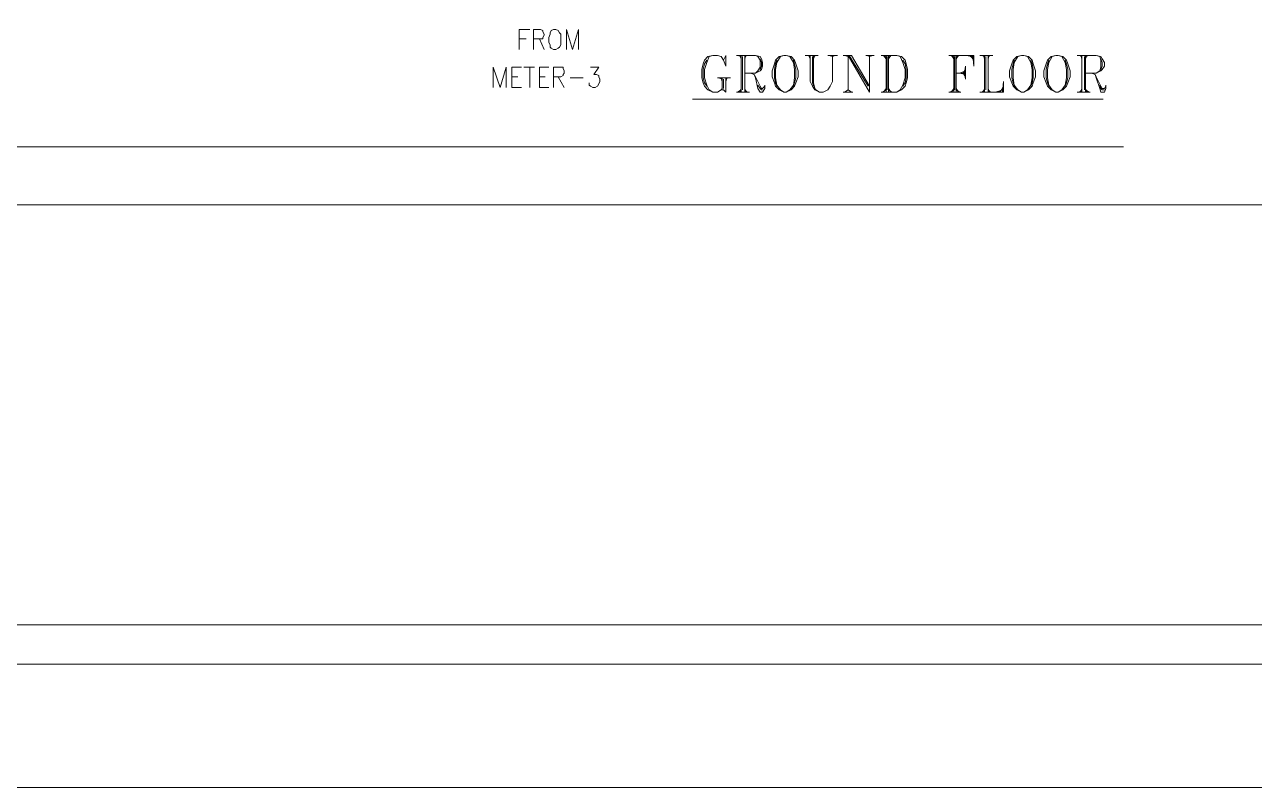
# Model space of a CAD drawing. Header units: inches. Extents: x 0.2 to 10.8, y 0.5 to 8.
# Drawn here: x 1.284 to 3.01, y 0.518 to 1.59 of the extents above; entities that cross this region are included whole.
import ezdxf

# ---------------------------------------------------------------- set-up
doc = ezdxf.new("R2010")
doc.units = ezdxf.units.IN
doc.header["$MEASUREMENT"] = 0
doc.layers.add('PDF_Geometry', color=7, linetype='Continuous')

msp = doc.modelspace()

# ---------------------------------------------------------------- linework, layer by layer
at = {"layer": 'PDF_Geometry', "lineweight": 13}
for points in [[(0.22, 7.9833), (10.7783, 7.9833), (10.7783, 0.5183), (0.22, 0.5183), (0.22, 7.9833)], [(0.3967, 0.6917), (0.3967, 7.81), (10.6017, 7.81), (10.6017, 0.6917), (0.3967, 0.6917)], [(0.7617, 6.8167), (5.7417, 6.8167), (5.7417, 1.3367), (0.7617, 1.3367), (0.7617, 6.8167)], [(1.9783, 1.555), (1.9783, 1.5833), (1.9933, 1.5833)], [(1.9983, 1.555), (1.9983, 1.5833), (2.0083, 1.5833), (2.0117, 1.5817), (2.0117, 1.58), (2.0133, 1.5767), (2.0133, 1.575), (2.0117, 1.5717), (2.0117, 1.57), (2.0083, 1.57), (1.9983, 1.57)], [(2.0267, 1.5833), (2.0233, 1.5817), (2.0217, 1.5783), (2.0217, 1.5767), (2.02, 1.5717), (2.02, 1.565), (2.0217, 1.5617), (2.0217, 1.5583), (2.0233, 1.5567), (2.0267, 1.555), (2.03, 1.555), (2.0333, 1.5567), (2.035, 1.5583), (2.0367, 1.5617), (2.0367, 1.565), (2.0367, 1.5717), (2.0367, 1.5767), (2.035, 1.5783), (2.0333, 1.5817), (2.03, 1.5833), (2.0267, 1.5833)], [(2.045, 1.555), (2.045, 1.5833), (2.0533, 1.555), (2.0617, 1.5833), (2.0617, 1.555)], [(1.9783, 1.57), (1.9883, 1.57)], [(2.0067, 1.57), (2.0133, 1.555)], [(2.265, 1.54), (2.2683, 1.5467), (2.2683, 1.5317), (2.265, 1.54), (2.2617, 1.545), (2.2567, 1.5467), (2.25, 1.5467), (2.2433, 1.545), (2.2383, 1.54), (2.2367, 1.535), (2.235, 1.5267), (2.235, 1.515), (2.2367, 1.5083), (2.2383, 1.5033), (2.2433, 1.4983), (2.25, 1.495), (2.2567, 1.495), (2.2617, 1.4983), (2.265, 1.4983), (2.2683, 1.495), (2.2683, 1.515)], [(2.2417, 1.54), (2.2383, 1.535), (2.2367, 1.5267), (2.2367, 1.515), (2.2383, 1.5083), (2.2417, 1.5033)], [(2.25, 1.5467), (2.245, 1.545), (2.2417, 1.5367), (2.2383, 1.5267), (2.2383, 1.515), (2.2417, 1.505), (2.245, 1.4983), (2.25, 1.495)], [(2.2833, 1.5467), (2.31, 1.5467), (2.3167, 1.545), (2.3183, 1.5417), (2.32, 1.5367), (2.32, 1.5317), (2.3183, 1.5267), (2.3167, 1.525), (2.31, 1.5217), (2.295, 1.5217)], [(2.285, 1.5467), (2.29, 1.545)], [(2.2883, 1.5467), (2.29, 1.5417)], [(2.29, 1.5467), (2.29, 1.495)], [(2.2917, 1.545), (2.2917, 1.4983)], [(2.295, 1.5467), (2.295, 1.495)], [(2.2967, 1.5467), (2.295, 1.5417)], [(2.2983, 1.5467), (2.295, 1.545)], [(2.31, 1.5467), (2.3133, 1.545), (2.3167, 1.54), (2.3167, 1.53), (2.3133, 1.525), (2.31, 1.5217)], [(2.3167, 1.5417), (2.3183, 1.5367), (2.3183, 1.5317), (2.3167, 1.5267)], [(2.35, 1.5467), (2.3433, 1.545), (2.3383, 1.54), (2.3367, 1.535), (2.3333, 1.525), (2.3333, 1.5167), (2.3367, 1.5083), (2.3383, 1.5033), (2.3433, 1.4983), (2.35, 1.495), (2.3533, 1.495), (2.36, 1.4983), (2.365, 1.5033), (2.3667, 1.5083), (2.37, 1.5167), (2.37, 1.525), (2.3667, 1.535), (2.365, 1.54), (2.36, 1.545), (2.3533, 1.5467), (2.35, 1.5467)], [(2.34, 1.54), (2.3383, 1.535), (2.3367, 1.5267), (2.3367, 1.515), (2.3383, 1.5083), (2.34, 1.5033)], [(2.35, 1.5467), (2.345, 1.545), (2.34, 1.5367), (2.3383, 1.5267), (2.3383, 1.515), (2.34, 1.505), (2.345, 1.4983), (2.35, 1.495)], [(2.3533, 1.495), (2.3583, 1.4983), (2.3633, 1.505), (2.365, 1.515), (2.365, 1.5267), (2.3633, 1.5367), (2.3583, 1.545), (2.3533, 1.5467)], [(2.3633, 1.5033), (2.365, 1.5083), (2.3667, 1.515), (2.3667, 1.5267), (2.365, 1.535), (2.3633, 1.54)], [(2.38, 1.5467), (2.3983, 1.5467)], [(2.3833, 1.5467), (2.3867, 1.545)], [(2.385, 1.5467), (2.3867, 1.5417)], [(2.3867, 1.5467), (2.3867, 1.51), (2.39, 1.5033), (2.3933, 1.4983), (2.4, 1.495), (2.405, 1.495), (2.4117, 1.4983), (2.415, 1.5033), (2.4183, 1.51), (2.4183, 1.545)], [(2.39, 1.545), (2.39, 1.5083), (2.3917, 1.5033)], [(2.3917, 1.5467), (2.3917, 1.5083), (2.3933, 1.5), (2.395, 1.4983), (2.4, 1.495)], [(2.3933, 1.5467), (2.3917, 1.5417)], [(2.395, 1.5467), (2.3917, 1.545)], [(2.4117, 1.5467), (2.425, 1.5467)], [(2.4133, 1.5467), (2.4183, 1.545), (2.4217, 1.5467)], [(2.4333, 1.5467), (2.445, 1.5467)], [(2.435, 1.5467), (2.44, 1.545)], [(2.44, 1.4983), (2.44, 1.5467), (2.47, 1.495)], [(2.4417, 1.5467), (2.4683, 1.5033)], [(2.445, 1.5467), (2.47, 1.5033)], [(2.465, 1.5467), (2.4767, 1.5467)], [(2.4667, 1.5467), (2.47, 1.545), (2.475, 1.5467)], [(2.47, 1.545), (2.47, 1.495)], [(2.4867, 1.5467), (2.5083, 1.5467), (2.515, 1.545), (2.52, 1.54), (2.5217, 1.535), (2.5233, 1.5267), (2.5233, 1.515), (2.5217, 1.5083), (2.52, 1.5033), (2.515, 1.4983), (2.5083, 1.495), (2.4867, 1.495)], [(2.4883, 1.5467), (2.4933, 1.545)], [(2.49, 1.5467), (2.4933, 1.5417)], [(2.4933, 1.5467), (2.4933, 1.495)], [(2.495, 1.545), (2.495, 1.4983)], [(2.4967, 1.5467), (2.4967, 1.495)], [(2.5, 1.5467), (2.4967, 1.5417)], [(2.5017, 1.5467), (2.4967, 1.545)], [(2.5083, 1.5467), (2.5133, 1.545), (2.5167, 1.5367), (2.52, 1.5267), (2.52, 1.515), (2.5167, 1.505), (2.5133, 1.4983), (2.5083, 1.495)], [(2.5167, 1.54), (2.52, 1.535), (2.5217, 1.5267), (2.5217, 1.515), (2.52, 1.5083), (2.5167, 1.5033)], [(2.5817, 1.5467), (2.6167, 1.5467), (2.6167, 1.5317)], [(2.5833, 1.5467), (2.5883, 1.545)], [(2.585, 1.5467), (2.5883, 1.5417)], [(2.5883, 1.5467), (2.5883, 1.495)], [(2.59, 1.545), (2.59, 1.4983)], [(2.5917, 1.5467), (2.5917, 1.495)], [(2.595, 1.5467), (2.5917, 1.5417)], [(2.5967, 1.5467), (2.5917, 1.545)], [(2.605, 1.5467), (2.6167, 1.545)], [(2.61, 1.5467), (2.6167, 1.5417)], [(2.6117, 1.5467), (2.6167, 1.54)], [(2.615, 1.5467), (2.6167, 1.5317)], [(2.625, 1.5467), (2.6433, 1.5467)], [(2.6283, 1.5467), (2.6317, 1.545)], [(2.63, 1.5467), (2.6317, 1.5417)], [(2.6317, 1.5467), (2.6317, 1.495)], [(2.6333, 1.545), (2.6333, 1.4983)], [(2.6367, 1.5467), (2.6367, 1.495)], [(2.6383, 1.5467), (2.6367, 1.5417)], [(2.64, 1.5467), (2.6367, 1.545)], [(2.6833, 1.5467), (2.6767, 1.545), (2.6717, 1.54), (2.67, 1.535), (2.6667, 1.525), (2.6667, 1.5167), (2.67, 1.5083), (2.6717, 1.5033), (2.6767, 1.4983), (2.6833, 1.495), (2.6867, 1.495), (2.6933, 1.4983), (2.6983, 1.5033), (2.7, 1.5083), (2.7033, 1.5167), (2.7033, 1.525), (2.7, 1.535), (2.6983, 1.54), (2.6933, 1.545), (2.6867, 1.5467), (2.6833, 1.5467)], [(2.6733, 1.54), (2.6717, 1.535), (2.67, 1.5267), (2.67, 1.515), (2.6717, 1.5083), (2.6733, 1.5033)], [(2.6833, 1.5467), (2.6783, 1.545), (2.6733, 1.5367), (2.6717, 1.5267), (2.6717, 1.515), (2.6733, 1.505), (2.6783, 1.4983), (2.6833, 1.495)], [(2.6867, 1.495), (2.6917, 1.4983), (2.6967, 1.505), (2.6983, 1.515), (2.6983, 1.5267), (2.6967, 1.5367), (2.6917, 1.545), (2.6867, 1.5467)], [(2.6967, 1.5033), (2.6983, 1.5083), (2.7, 1.515), (2.7, 1.5267), (2.6983, 1.535), (2.6967, 1.54)], [(2.7317, 1.5467), (2.725, 1.545), (2.72, 1.54), (2.7183, 1.535), (2.715, 1.525), (2.715, 1.5167), (2.7183, 1.5083), (2.72, 1.5033), (2.725, 1.4983), (2.7317, 1.495), (2.735, 1.495), (2.7417, 1.4983), (2.7467, 1.5033), (2.7483, 1.5083), (2.7517, 1.5167), (2.7517, 1.525), (2.7483, 1.535), (2.7467, 1.54), (2.7417, 1.545), (2.735, 1.5467), (2.7317, 1.5467)], [(2.7217, 1.54), (2.72, 1.535), (2.7183, 1.5267), (2.7183, 1.515), (2.72, 1.5083), (2.7217, 1.5033)], [(2.7317, 1.5467), (2.7267, 1.545), (2.7217, 1.5367), (2.72, 1.5267), (2.72, 1.515), (2.7217, 1.505), (2.7267, 1.4983), (2.7317, 1.495)], [(2.735, 1.495), (2.74, 1.4983), (2.745, 1.505), (2.7467, 1.515), (2.7467, 1.5267), (2.745, 1.5367), (2.74, 1.545), (2.735, 1.5467)], [(2.745, 1.5033), (2.7467, 1.5083), (2.7483, 1.515), (2.7483, 1.5267), (2.7467, 1.535), (2.745, 1.54)], [(2.7617, 1.5467), (2.7883, 1.5467), (2.795, 1.545), (2.7967, 1.5417), (2.8, 1.5367), (2.8, 1.5317), (2.7967, 1.5267), (2.795, 1.525), (2.7883, 1.5217), (2.7733, 1.5217)], [(2.765, 1.5467), (2.7683, 1.545)], [(2.7667, 1.5467), (2.7683, 1.5417)], [(2.7683, 1.5467), (2.7683, 1.495)], [(2.7717, 1.545), (2.7717, 1.4983)], [(2.7733, 1.5467), (2.7733, 1.495)], [(2.775, 1.5467), (2.7733, 1.5417)], [(2.7783, 1.5467), (2.7733, 1.545)], [(2.7883, 1.5467), (2.7933, 1.545), (2.795, 1.54), (2.795, 1.53), (2.7933, 1.525), (2.7883, 1.5217)], [(2.795, 1.5417), (2.7967, 1.5367), (2.7967, 1.5317), (2.795, 1.5267)], [(1.9417, 1.5017), (1.9417, 1.53), (1.9517, 1.5017), (1.96, 1.53), (1.96, 1.5017)], [(1.9683, 1.5017), (1.9683, 1.53), (1.9817, 1.53)], [(1.985, 1.53), (2, 1.53)], [(1.9933, 1.53), (1.9933, 1.5017)], [(2.0067, 1.5017), (2.0067, 1.53), (2.02, 1.53)], [(2.0267, 1.5017), (2.0267, 1.53), (2.0367, 1.53), (2.04, 1.53), (2.04, 1.5283), (2.0417, 1.525), (2.0417, 1.5217), (2.04, 1.52), (2.04, 1.5183), (2.0367, 1.5167), (2.0267, 1.5167)], [(2.0783, 1.53), (2.09, 1.53), (2.0833, 1.52), (2.0867, 1.52), (2.09, 1.5183), (2.09, 1.5167), (2.0917, 1.5133), (2.0917, 1.51), (2.09, 1.5067), (2.0883, 1.5033), (2.085, 1.5017), (2.0817, 1.5017), (2.0783, 1.5033), (2.0767, 1.505), (2.0767, 1.5083)], [(2.3033, 1.5217), (2.3083, 1.52), (2.31, 1.515), (2.3133, 1.5), (2.3167, 1.495), (2.32, 1.495), (2.3233, 1.5), (2.3233, 1.505)], [(2.3083, 1.52), (2.31, 1.5167), (2.3167, 1.5033), (2.3183, 1.5), (2.32, 1.5), (2.3233, 1.5033)], [(2.5917, 1.5217), (2.605, 1.5217)], [(2.605, 1.525), (2.5967, 1.5217), (2.605, 1.52)], [(2.605, 1.5267), (2.6017, 1.5217), (2.605, 1.5167)], [(2.605, 1.5317), (2.6033, 1.5217), (2.605, 1.5133)], [(2.605, 1.5317), (2.605, 1.5133)], [(2.7817, 1.5217), (2.7867, 1.52), (2.7883, 1.515), (2.7933, 1.5), (2.795, 1.495), (2.8, 1.495), (2.8017, 1.5), (2.8017, 1.505)], [(2.7867, 1.52), (2.7883, 1.5167), (2.795, 1.5033), (2.7967, 1.5), (2.8, 1.5), (2.8017, 1.5033)], [(1.9683, 1.5167), (1.9767, 1.5167)], [(2.0067, 1.5167), (2.015, 1.5167)], [(2.0333, 1.5167), (2.0417, 1.5017)], [(2.05, 1.515), (2.0683, 1.515)], [(2.2567, 1.515), (2.275, 1.515)], [(2.2583, 1.515), (2.2633, 1.5133)], [(2.2633, 1.515), (2.2633, 1.5), (2.2617, 1.4983)], [(2.2617, 1.515), (2.2633, 1.51)], [(2.265, 1.5133), (2.265, 1.5)], [(2.27, 1.515), (2.2683, 1.51)], [(2.2717, 1.515), (2.2683, 1.5133)], [(2.3133, 1.505), (2.3167, 1.5), (2.3183, 1.4983), (2.32, 1.4983)], [(2.625, 1.495), (2.6583, 1.495), (2.6583, 1.51)], [(2.6533, 1.495), (2.6583, 1.5033)], [(2.6567, 1.495), (2.6583, 1.51)], [(2.7933, 1.505), (2.795, 1.5), (2.7967, 1.4983), (2.8, 1.4983)], [(1.9683, 1.5017), (1.9817, 1.5017)], [(2.0067, 1.5017), (2.02, 1.5017)], [(2.2217, 1.485), (2.7983, 1.485)], [(2.2833, 1.495), (2.3017, 1.495)], [(2.29, 1.4983), (2.285, 1.495)], [(2.29, 1.5), (2.2883, 1.495)], [(2.295, 1.5), (2.2967, 1.495)], [(2.295, 1.4983), (2.2983, 1.495)], [(2.4333, 1.495), (2.4467, 1.495)], [(2.435, 1.495), (2.44, 1.4983), (2.445, 1.495)], [(2.4933, 1.4983), (2.4883, 1.495)], [(2.4933, 1.5), (2.49, 1.495)], [(2.4967, 1.5), (2.5, 1.495)], [(2.4967, 1.4983), (2.5017, 1.495)], [(2.5817, 1.495), (2.5983, 1.495)], [(2.5883, 1.4983), (2.5833, 1.495)], [(2.5883, 1.5), (2.585, 1.495)], [(2.5917, 1.5), (2.595, 1.495)], [(2.5917, 1.4983), (2.5967, 1.495)], [(2.6317, 1.4983), (2.6283, 1.495)], [(2.6317, 1.5), (2.63, 1.495)], [(2.6367, 1.5), (2.6383, 1.495)], [(2.6367, 1.4983), (2.64, 1.495)], [(2.6467, 1.495), (2.6583, 1.4983)], [(2.6517, 1.495), (2.6583, 1.5)], [(2.7617, 1.495), (2.78, 1.495)], [(2.7683, 1.4983), (2.765, 1.495)], [(2.7683, 1.5), (2.7667, 1.495)], [(2.7733, 1.5), (2.775, 1.495)], [(2.7733, 1.4983), (2.7783, 1.495)], [(10.4933, 0.7467), (0.5067, 0.7467)]]:
    msp.add_lwpolyline(points, dxfattribs=at)
at = {"layer": 'PDF_Geometry', "lineweight": 9}
msp.add_lwpolyline([(2.8267, 1.4183), (0.8883, 1.4183)], dxfattribs=at)

doc.saveas('drawing.dxf')
